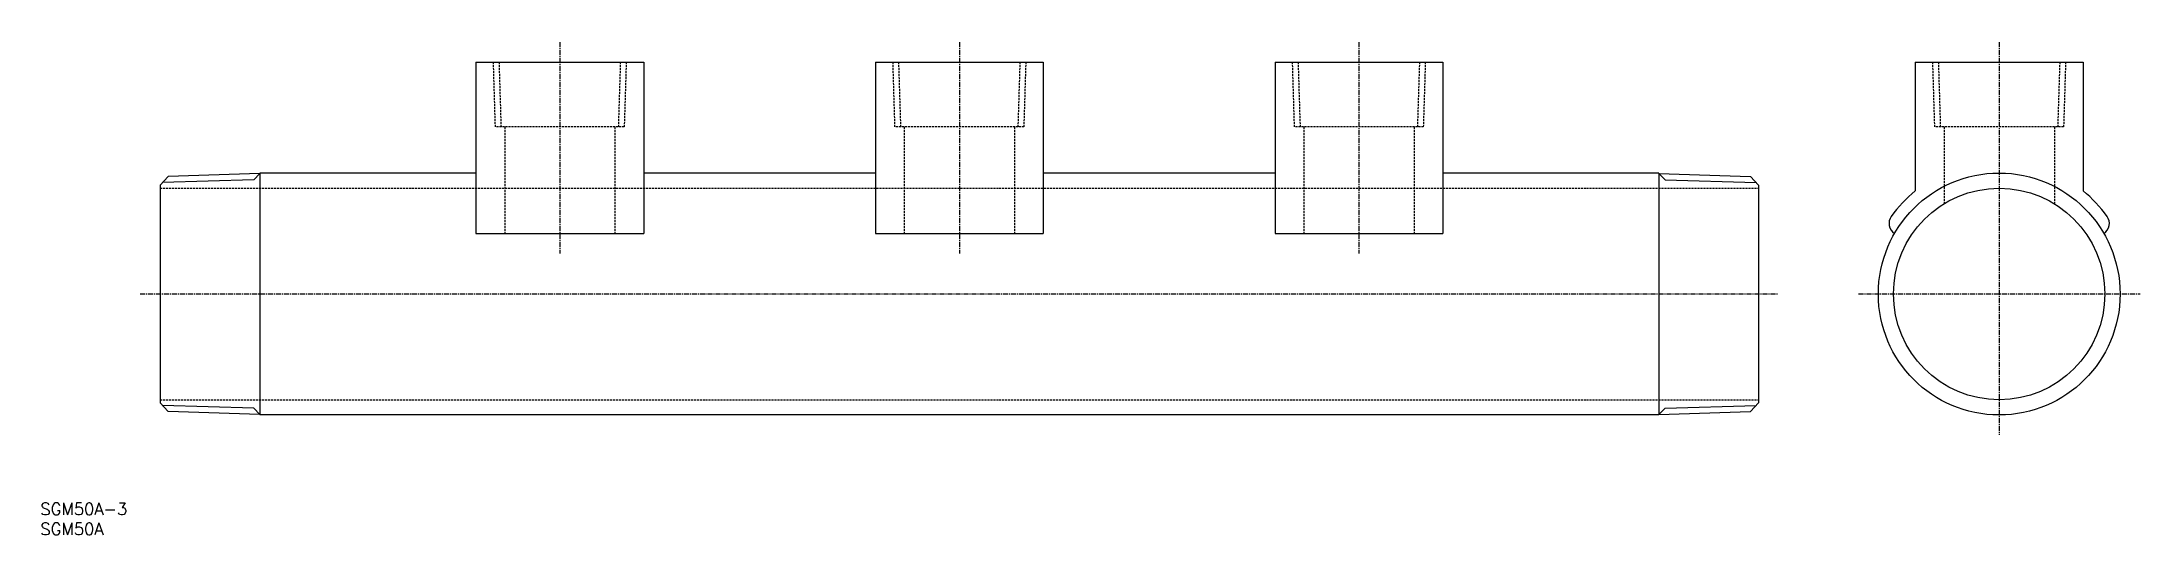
# Model space of a CAD drawing. Extents: x 0 to 525, y 0 to 123.
import ezdxf

# ---------------------------------------------------------------- set-up
doc = ezdxf.new("R2010")
doc.units = 0
doc.linetypes.add('CENTER', pattern=[2, 1.25, -0.25, 0.25, -0.25])
doc.linetypes.add('DASHED', pattern=[0.75, 0.5, -0.25])
doc.layers.get('0').update_dxf_attribs({"linetype": 'CONTINUOUS'})
doc.layers.add('CENTER', color=1, linetype='CENTER')
doc.styles.get("Standard").update_dxf_attribs({"font": 'txt.shx'})

# ---------------------------------------------------------------- blocks, each defined once
blk = doc.blocks.new('*U9')
at = {"color": 7, "linetype": 'CONTINUOUS'}
blk.add_text('SGM50A', height=3, dxfattribs=at).set_placement((0, 0))
blk = doc.blocks.new('*U10')
at = {"color": 7, "linetype": 'CONTINUOUS'}
blk.add_text('SGM50A-3', height=3, dxfattribs=at).set_placement((0, 5))

msp = doc.modelspace()

# ---------------------------------------------------------------- linework, layer by layer
at = {"color": 7, "linetype": 'CONTINUOUS'}
for p, q in [((109, 118.25), (151, 118.25)), ((109, 118.25), (109, 75.38)), ((151, 118.25), (151, 75.38)), ((209, 118.25), (251, 118.25)), ((209, 118.25), (209, 75.38)), ((251, 118.25), (251, 75.38)), ((309, 118.25), (351, 118.25)), ((309, 118.25), (309, 75.38)), ((351, 118.25), (351, 75.38)), ((469.25, 118.25), (511.25, 118.25)), ((469.25, 118.25), (469.25, 86.03)), ((511.25, 118.25), (511.25, 86.03)), ((32, 89.62), (30, 87.5)), ((54.91, 90.34), (32, 89.62)), ((54.91, 90.5), (54.91, 30)), ((109, 90.5), (54.91, 90.5)), ((209, 90.5), (151, 90.5)), ((309, 90.5), (251, 90.5)), ((405.09, 90.5), (351, 90.5)), ((405.09, 90.5), (405.09, 30)), ((405.09, 90.34), (428, 89.62)), ((428, 89.62), (430, 87.5)), ((30, 87.5), (30, 33)), ((430, 87.5), (430, 33)), ((109, 75.38), (151, 75.38)), ((209, 75.38), (251, 75.38)), ((309, 75.38), (351, 75.38)), ((32, 30.88), (30, 33)), ((428, 30.88), (430, 33)), ((54.91, 30.16), (32, 30.88)), ((405.09, 30), (54.91, 30)), ((405.09, 30.16), (428, 30.88))]:
    msp.add_line(p, q, dxfattribs=at)
at = {"color": 3, "linetype": 'DASHED'}
for p, q in [((113.88, 102.05), (113.38, 118.25)), ((115.36, 102.05), (114.85, 118.25)), ((145.15, 118.25), (144.64, 102.05)), ((146.62, 118.25), (146.12, 102.05)), ((213.88, 102.05), (213.38, 118.25)), ((215.36, 102.05), (214.85, 118.25)), ((245.15, 118.25), (244.64, 102.05)), ((246.62, 118.25), (246.12, 102.05)), ((313.88, 102.05), (313.38, 118.25)), ((315.36, 102.05), (314.85, 118.25)), ((345.15, 118.25), (344.64, 102.05)), ((346.62, 118.25), (346.12, 102.05)), ((474.13, 102.05), (473.63, 118.25)), ((475.61, 102.05), (475.1, 118.25)), ((505.4, 118.25), (504.89, 102.05)), ((506.87, 118.25), (506.37, 102.05)), ((146.12, 102.05), (113.88, 102.05)), ((116.2, 102.05), (116.2, 75.38)), ((143.8, 102.05), (143.8, 75.38)), ((246.12, 102.05), (213.88, 102.05)), ((216.2, 102.05), (216.2, 75.38)), ((243.8, 102.05), (243.8, 75.38)), ((346.12, 102.05), (313.88, 102.05)), ((316.2, 102.05), (316.2, 75.38)), ((343.8, 102.05), (343.8, 75.38)), ((506.37, 102.05), (474.13, 102.05)), ((476.45, 102.05), (476.45, 82.81)), ((504.05, 102.05), (504.05, 82.81)), ((30, 86.7), (430, 86.7)), ((30, 33.8), (430, 33.8))]:
    msp.add_line(p, q, dxfattribs=at)
at = {"color": 3, "linetype": 'CONTINUOUS'}
for p, q in [((54.91, 90.34), (53.38, 88.81)), ((405.09, 90.34), (406.62, 88.81)), ((53.38, 88.81), (30.57, 88.1)), ((406.62, 88.81), (429.43, 88.1)), ((53.38, 31.69), (30.57, 32.4)), ((54.91, 30.16), (53.38, 31.69)), ((405.09, 30.16), (406.62, 31.69)), ((406.62, 31.69), (429.43, 32.4))]:
    msp.add_line(p, q, dxfattribs=at)
at = {"color": 7, "linetype": 'CONTINUOUS'}
for radius in [30.25, 26.45]:
    msp.add_circle((490.25, 60.25), radius, dxfattribs=at)
for centre, radius, start, end in [((490.25, 60.25), 33.25, 129.1667, 144.3084), ((490.25, 60.25), 33.25, 35.6916, 50.8333), ((465.68, 77.9), 3, 144.3084, 237.1507), ((514.82, 77.9), 3, 302.8493, 35.6916)]:
    msp.add_arc(centre, radius, start, end, dxfattribs=at)
at = {"layer": 'CENTER', "color": 1, "linetype": 'CENTER'}
for p, q in [((130, 123.25), (130, 70.38)), ((230, 123.25), (230, 70.38)), ((330, 123.25), (330, 70.38)), ((490.25, 123.25), (490.25, 25)), ((25, 60.25), (435, 60.25)), ((455, 60.25), (525.5, 60.25))]:
    msp.add_line(p, q, dxfattribs=at)

# ---------------------------------------------------------------- block references
at = {"color": 7, "linetype": 'CONTINUOUS'}
for name in ['*U10', '*U9']:
    msp.add_blockref(name, (0, 0), dxfattribs=at)

doc.saveas('drawing.dxf')
